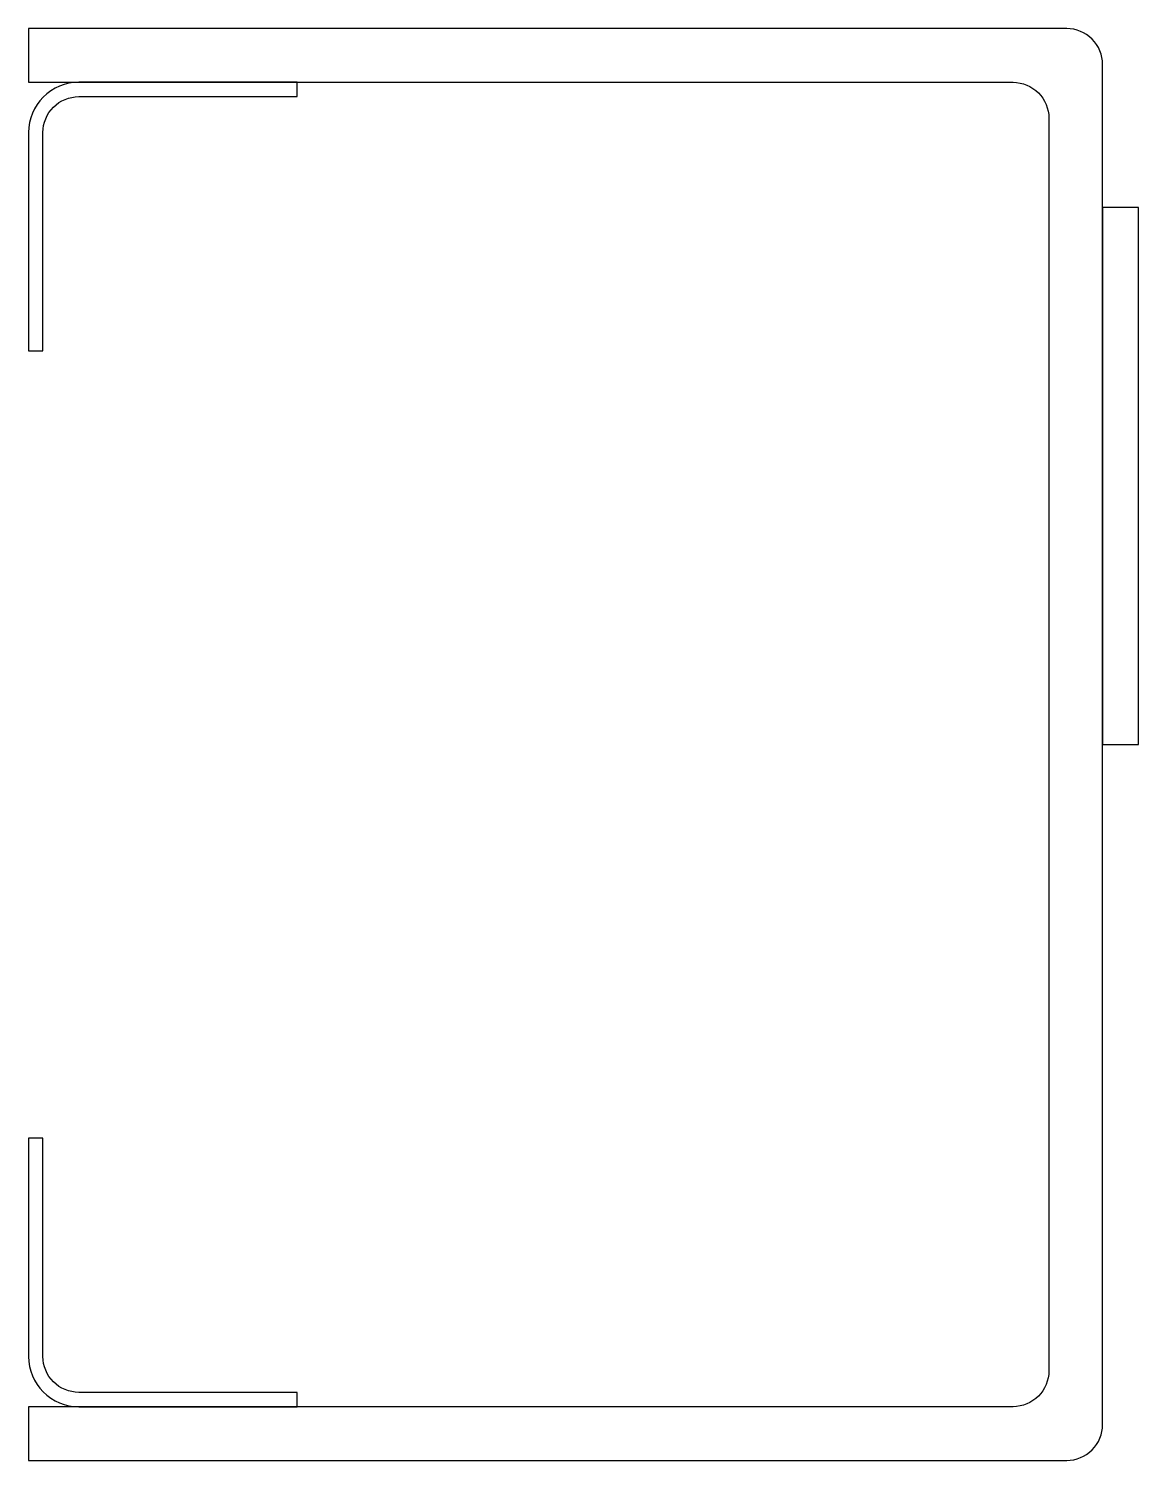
# Model space of a CAD drawing. Header units: millimetres. Extents: x 0 to 62, y 0 to 80.
import ezdxf

# ---------------------------------------------------------------- set-up
doc = ezdxf.new("R2010")
doc.units = ezdxf.units.MM
doc.layers.get('0').update_dxf_attribs({"linetype": 'CONTINUOUS'})

msp = doc.modelspace()

# ---------------------------------------------------------------- linework, layer by layer
for points in [[(60, 78, 0.414214), (58, 80), (0, 80), (0, 77), (55, 77, -0.414214), (57, 75), (57, 5, -0.414214), (55, 3), (0, 3), (0, 0), (58, 0, 0.414214), (60, 2)], [(2.8, 77, 0.414214), (0, 74.2), (0, 62), (0.8, 62), (0.8, 74.2, -0.414214), (2.8, 76.2), (15, 76.2), (15, 77)], [(15, 3), (15, 3.8), (2.8, 3.8, -0.414214), (0.8, 5.8), (0.8, 18), (0, 18), (0, 5.8, 0.414214), (2.8, 3)]]:
    msp.add_lwpolyline(points, format="xyb", close=True)
msp.add_lwpolyline([(60, 70), (60, 40), (62, 40), (62, 70)], close=True)

doc.saveas('drawing.dxf')
